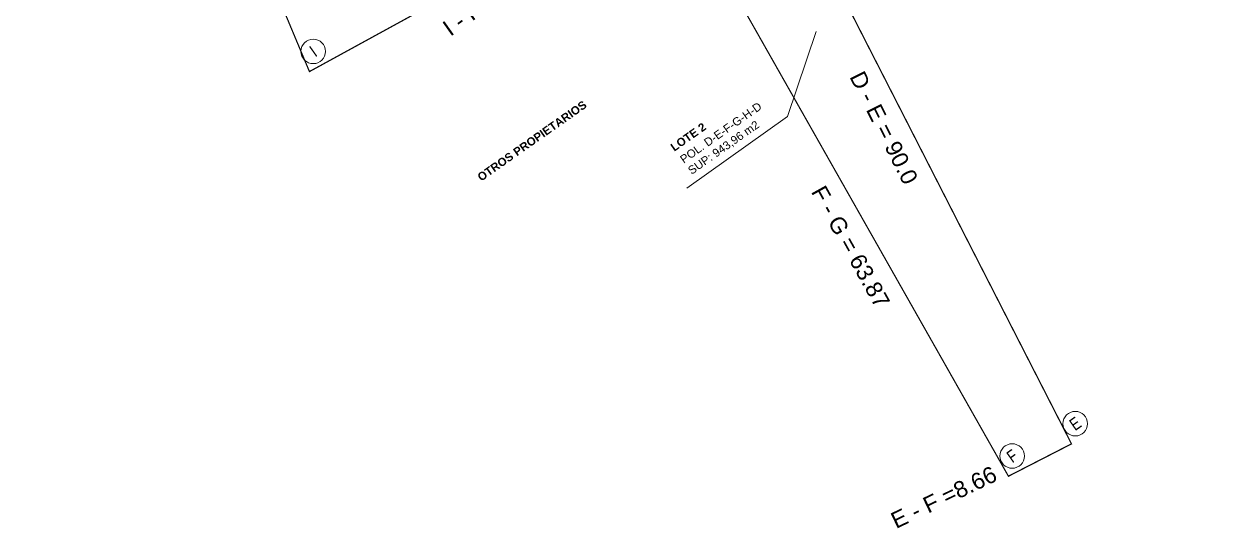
# Model space of a CAD drawing. Header units: metres. Extents: x 12 to 777, y -493 to 333.
# Drawn here: x 257.1 to 402.4, y -219.1 to -157.4 of the extents above; entities that cross this region are included whole.
import ezdxf
from ezdxf.enums import TextEntityAlignment as Align

# ---------------------------------------------------------------- set-up
doc = ezdxf.new("R2010")
doc.units = ezdxf.units.M
doc.header["$LTSCALE"] = 5
doc.header["$MEASUREMENT"] = 0
for name, color, linetype, lineweight in [('A-ANNO-TEXT', 3, 'Continuous', 18), ('G-ANNO-SYMB', 3, 'Continuous', 18), ('U-ANNO-SYMB', 3, 'Continuous', 18)]:
    doc.layers.add(name, color=color, linetype=linetype, lineweight=lineweight)
doc.layers.add('U-PROP', color=1, linetype='Continuous')
doc.styles.add('E-ARIAL', font='arial.ttf')

msp = doc.modelspace()

# ---------------------------------------------------------------- linework, layer by layer
at = {"layer": 'G-ANNO-SYMB'}
for centre in [(292.507, -160.808), (385.643, -206.325), (377.936, -210.278)]:
    msp.add_circle(centre, 1.5, dxfattribs=at)
at = {"layer": 'U-ANNO-SYMB', "color": 3}
msp.add_lwpolyline([(338.159, -177.526), (338.159, -177.526), (350.493, -168.756), (353.993, -158.385)], dxfattribs=at)
at = {"layer": 'U-PROP', "ltscale": 0.8, "const_width": 0.15, "flags": 128}
msp.add_lwpolyline([(438.488, -73.923), (344.226, -128.656), (385.183, -208.796), (377.476, -212.75), (333.854, -135.757), (327.525, -140.145), (316.742, -148.61), (309.131, -153.926), (292.047, -163.279), (285.204, -146.945), (279.05, -132.211), (274.289, -121.004), (268.969, -107.91), (257.224, -78.795), (288.503, -55.71)], dxfattribs=at)

# ---------------------------------------------------------------- texts
at = {"layer": 'A-ANNO-TEXT', "style": 'E-ARIAL', "width": 0.8}
for s, p in [('I', (292.507, -160.808)), ('E', (385.643, -206.325)), ('F', (377.936, -210.278))]:
    msp.add_text(s, height=1.5, rotation=35.16161, dxfattribs=at).set_placement(p, align=Align.MIDDLE_CENTER)
at = {"layer": 'A-ANNO-TEXT', "char_height": 2, "width": 21.62645, "attachment_point": 1, "style": 'E-ARIAL'}
for s, insert, rotation in [('{\\fArial|b0|i0|c0|p34;I - H  = 50.17}', (308.108, -157.412), 35.42558), ('{\\fArial|b0|i0|c0|p34;D - E = 90.0}', (359.802, -163), 296.60318), ('{\\fArial|b0|i0|c0|p34;F - G = 63.87}', (355.051, -176.993), 299.0782), ('{\\fArial|b0|i0|c0|p34;E - F =8.66}', (362.877, -217.405), 25.56319)]:
    msp.add_mtext(s, dxfattribs=dict(at, insert=insert, rotation=rotation))
at = {"layer": 'A-ANNO-TEXT', "char_height": 1, "attachment_point": 1, "rotation": 35.16161, "style": 'E-ARIAL'}
for s, insert in [('{\\fArial|b1|i0|c0|p34;OTROS PROPIETARIOS}', (312.457, -175.92)), ('POL. D-E-F-G-H-D\\PSUP: 943,96 m2', (337.22, -173.735)), ('{\\fArial|b1|i0|c0|p34;LOTE 2}', (336.06, -172.267))]:
    msp.add_mtext(s, dxfattribs=dict(at, insert=insert))

doc.saveas('drawing.dxf')
